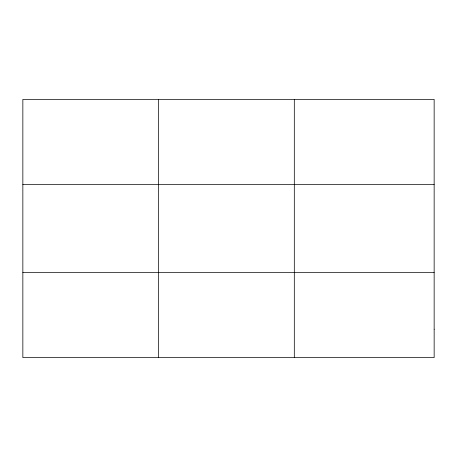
<?xml version="1.0" encoding="UTF-8"?>
<svg xmlns="http://www.w3.org/2000/svg" width="457" height="457" viewBox="0 0 457 457"><rect width="100%" height="100%" fill="white"/><g stroke="black" fill="none" stroke-linecap="round" stroke-linejoin="round"><path stroke-width="0.69" d="M158.579 99.398L158.579 357.603M294.308 99.398L294.308 357.603M22.85 184.605L434.15 184.605M22.85 272.395L434.15 272.395M434.15 329.2L434.15 357.603L22.85 357.603L22.85 99.398L434.15 99.398L434.15 329.2"/></g></svg>
